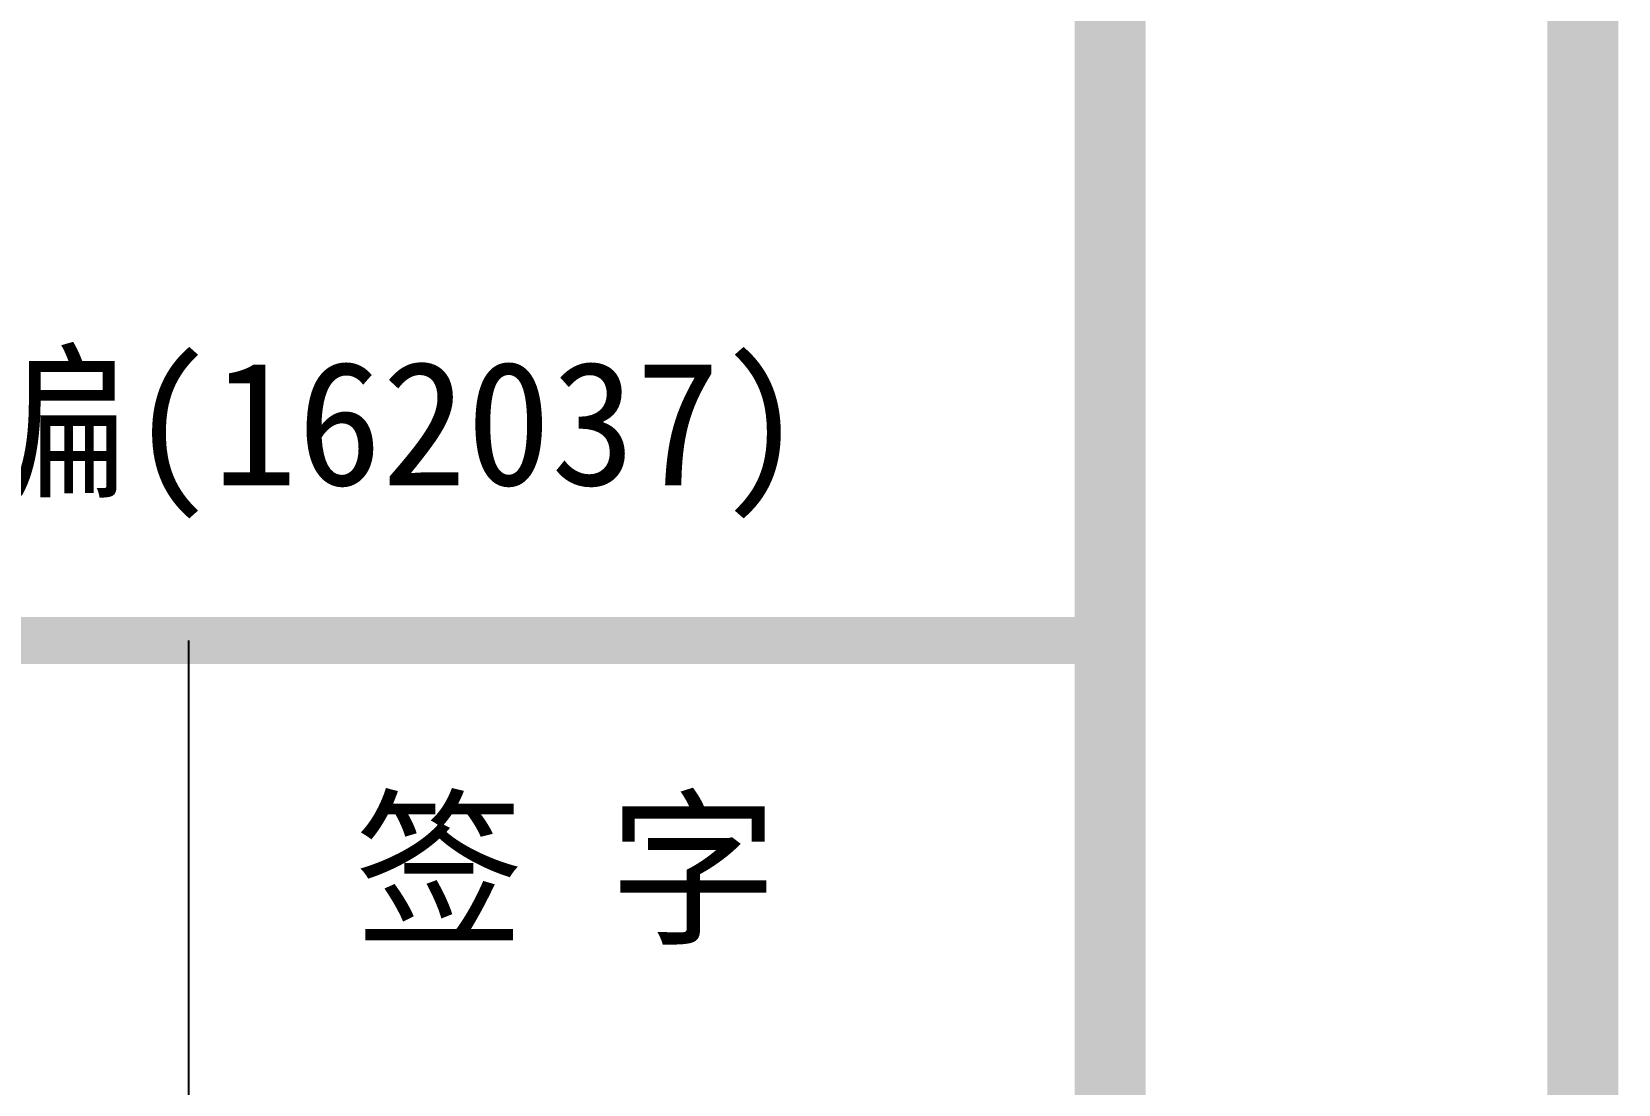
# Model space of a CAD drawing. Extents: x 4150464 to 4450492, y 75142 to 874437.
# Drawn here: x 4329106 to 4332463, y 186852 to 189078 of the extents above; entities that cross this region are included whole.
import ezdxf

# ---------------------------------------------------------------- set-up
doc = ezdxf.new("R2010")
doc.units = 0
doc.header["$LTSCALE"] = 1000
doc.header["$MEASUREMENT"] = 0
doc.layers.add('PUB_TITLE', color=4, linetype='Continuous')
doc.layers.add('图框', color=7, linetype='Continuous')
doc.styles.add('STYLE-黑体', font='simhei.ttf')
doc.styles.add('黑体', font='simhei.ttf')

msp = doc.modelspace()

# ---------------------------------------------------------------- linework, layer by layer
at = {"layer": 'PUB_TITLE', "const_width": 150}
for points in [[(4248287.7, 138141.9), (4332387.7, 138141.9), (4332387.7, 197541.9), (4248287.7, 197541.9)], [(4250787.7, 139141.9), (4331387.7, 139141.9), (4331387.7, 196541.9), (4250787.7, 196541.9)]]:
    msp.add_lwpolyline(points, close=True, dxfattribs=at)
at = {"layer": '图框', "color": 4, "const_width": 98.6}
msp.add_lwpolyline([(4325687.7, 196541.9), (4331387.7, 196541.9), (4331387.7, 139141.9), (4325687.7, 139141.9)], close=True, dxfattribs=at)
at = {"layer": '图框', "color": 0}
for const_width in [99.6, 99.6, 99.6, 99.6, 40.3]:
    msp.add_lwpolyline([(4325687.7, 187790.4), (4331365.9, 187790.4)], dxfattribs=dict(at, const_width=const_width))
msp.add_lwpolyline([(4329438.3, 186794.4), (4329438.3, 187790.4)], dxfattribs=at)

# ---------------------------------------------------------------- texts
at = {"layer": '图框', "color": 4, "style": '黑体'}
msp.add_text('证书编号：皖 城规编(162037)', height=262.944, dxfattribs=at).set_placement((4325903.5, 188118.9))
at = {"layer": '图框', "color": 0, "style": 'STYLE-黑体'}
msp.add_text('签 字', height=262.94, dxfattribs=at).set_placement((4329789.2, 187175.3))

doc.saveas('drawing.dxf')
